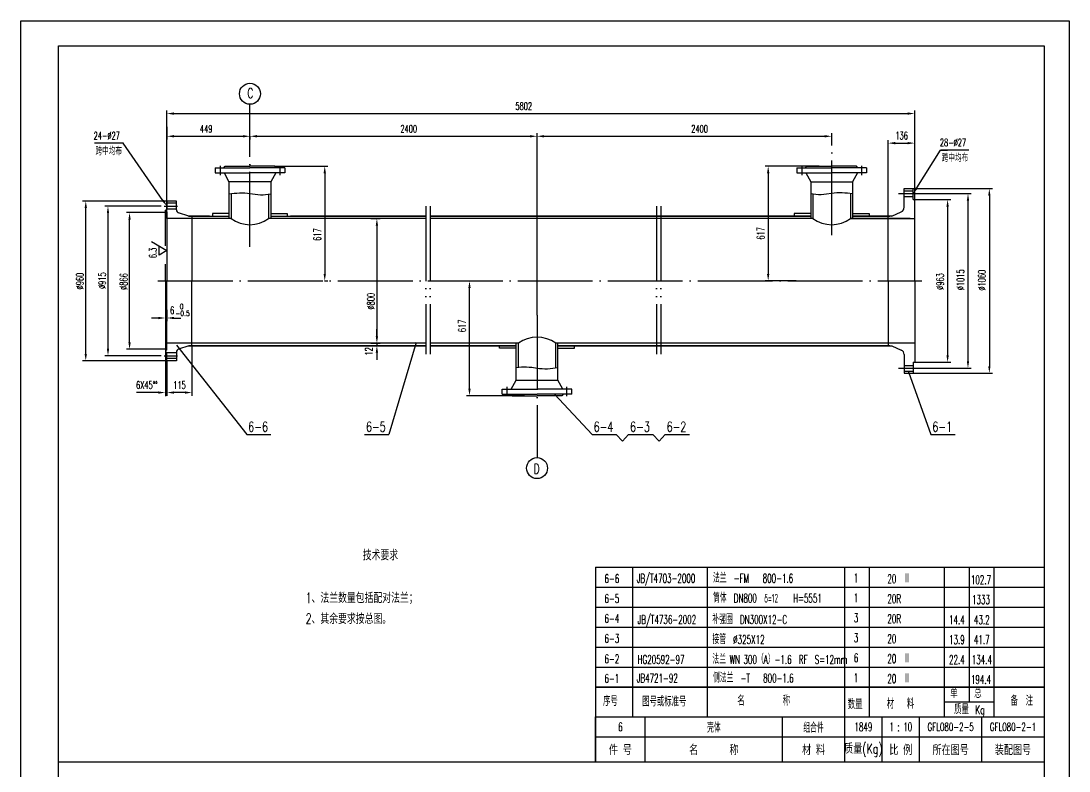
# Model space of a CAD drawing. Extents: x -457 to 1749, y 191 to 1539.
# Drawn here: x -457.1 to -36.6, y 488.2 to 788.9 of the extents above; entities that cross this region are included whole.
import ezdxf
from ezdxf.enums import TextEntityAlignment as Align

# ---------------------------------------------------------------- set-up
doc = ezdxf.new("R2010")
doc.units = 0
doc.header["$MEASUREMENT"] = 0
doc.linetypes.add('DASHDOT-M', pattern=[36, 30, -3, 0, -3])
doc.linetypes.add('DIVIDE-M', pattern=[39, 30, -3, 0, -3, 0, -3])
doc.layers.get('0').update_dxf_attribs({"linetype": 'CONTINUOUS'})
for name, color, linetype in [('CDR_DWG1', 4, 'CONTINUOUS'), ('CDR_DWG2', 2, 'CONTINUOUS'), ('CDR_DWG3', 1, 'DASHDOT-M'), ('CDR_DWG4', 3, 'DIVIDE-M')]:
    doc.layers.add(name, color=color, linetype=linetype)
doc.styles.add('HZ', font='romans', dxfattribs={"width": 0.7, "bigfont": 'hz'})

msp = doc.modelspace()

# ---------------------------------------------------------------- linework, layer by layer
for p, q in [((-457.07, 194.89), (-457.07, 788.89)), ((-457.07, 788.89), (-36.57, 788.89)), ((-36.57, 788.89), (-36.57, 194.89)), ((-398.5, 746.41), (-398.5, 753.02)), ((-365.2, 742.67), (-365.2, 755.52)), ((-98.5, 717.27), (-98.5, 753.02)), ((-395.7, 751.77), (-101.3, 751.77)), ((-398.5, 746.41), (-398.5, 741.42)), ((-398.5, 709.67), (-398.5, 746.41)), ((-395.7, 742.67), (-368, 742.67)), ((-365.2, 742.67), (-365.2, 743.92)), ((-365.2, 735.11), (-365.2, 743.92)), ((-365.2, 742.67), (-365.2, 741.42)), ((-362.4, 742.67), (-252.81, 742.67)), ((-250.01, 670.97), (-250.01, 743.92)), ((-247.21, 742.67), (-134.6, 742.67)), ((-131.8, 738.92), (-131.8, 743.92)), ((-109.1, 710.67), (-109.1, 741.17)), ((-98.5, 728.22), (-98.5, 741.17)), ((-416.22, 739.89), (-427.57, 739.89)), ((-415.86, 739.89), (-416.22, 739.89)), ((-400.1, 716.95), (-416.04, 739.89)), ((-106.3, 739.92), (-101.3, 739.92)), ((-97.61, 722.04), (-88.08, 737.14)), ((-76.73, 737.14), (-88.08, 737.14)), ((-88.08, 737.14), (-85.28, 737.14)), ((-355.19, 730.67), (-333.93, 730.67)), ((-335.18, 727.87), (-335.18, 687.47)), ((-136.8, 730.67), (-158.52, 730.67)), ((-157.27, 727.87), (-157.27, 687.47)), ((-99.1, 721.67), (-67.29, 721.67)), ((-97, 719.67), (-75.86, 719.67)), ((-398.5, 716.69), (-432.31, 716.69)), ((-98.5, 717.27), (-84.04, 717.27)), ((-77.11, 716.87), (-77.11, 652.47)), ((-68.54, 718.87), (-68.54, 650.47)), ((-431.06, 655.44), (-431.06, 713.89)), ((-400.77, 714.65), (-423.4, 714.65)), ((-422.15, 711.85), (-422.15, 657.48)), ((-399.1, 712.07), (-414.74, 712.07)), ((-85.29, 714.47), (-85.29, 654.87)), ((-413.49, 660.07), (-413.49, 709.27)), ((-316.65, 709.67), (-313.01, 709.67)), ((-314.26, 706.87), (-314.26, 662.47)), ((-404.74, 700.43), (-398.5, 696.83)), ((-401.62, 695.02), (-401.62, 698.63)), ((-398.5, 696.83), (-401.62, 695.02)), ((-335.27, 684.67), (-333.93, 684.67)), ((-279.48, 684.67), (-275.86, 684.67)), ((-277.11, 641.47), (-277.11, 681.87)), ((-398.5, 673.05), (-398.5, 668.56)), ((-401.9, 669.81), (-404.7, 669.81)), ((-399.1, 669.95), (-399.1, 668.56)), ((-398.5, 669.81), (-399.1, 669.81)), ((-398.5, 669.81), (-399.1, 669.81)), ((-395.7, 669.81), (-392.9, 669.81)), ((-314.26, 662.47), (-314.26, 665.27)), ((-399.1, 657.27), (-414.74, 657.27)), ((-399.1, 656.64), (-399.1, 638.51)), ((-394.61, 658.96), (-366.48, 623.14)), ((-388.48, 658.87), (-388.48, 638.67)), ((-316.65, 659.67), (-313.01, 659.67)), ((-314.26, 658.67), (-315.51, 658.67)), ((-314.26, 659.67), (-314.26, 658.67)), ((-314.26, 659.67), (-314.26, 658.67)), ((-298.55, 660.02), (-309.51, 623.14)), ((-398.5, 652.64), (-432.31, 652.64)), ((-400.77, 654.68), (-423.4, 654.68)), ((-398.5, 652.64), (-398.5, 641.17)), ((-314.26, 655.87), (-314.26, 653.07)), ((-98.5, 652.07), (-84.04, 652.07)), ((-101.03, 648.18), (-92.01, 623.14)), ((-99.1, 647.67), (-67.29, 647.67)), ((-97, 649.67), (-75.86, 649.67)), ((-401.9, 639.92), (-410.68, 639.92)), ((-398.5, 639.92), (-399.1, 639.92)), ((-398.5, 639.92), (-399.1, 639.92)), ((-398.5, 639.92), (-398.5, 641.17)), ((-398.5, 641.17), (-398.5, 638.67)), ((-391.28, 639.92), (-395.7, 639.92)), ((-243.01, 639.27), (-227.91, 623.14)), ((-255.01, 638.67), (-278.36, 638.67)), ((-250.01, 634.23), (-250.01, 625.42)), ((-250.01, 626.67), (-250.01, 613.81)), ((-366.48, 623.14), (-356.78, 623.14)), ((-319.21, 623.14), (-309.51, 623.14)), ((-227.91, 623.14), (-218.21, 623.14)), ((-218.21, 623.14), (-215.71, 620.39)), ((-215.71, 620.39), (-213.25, 623.14)), ((-213.25, 623.14), (-203.55, 623.14)), ((-203.55, 623.14), (-201.05, 620.39)), ((-201.05, 620.39), (-198.6, 623.14)), ((-198.6, 623.14), (-188.9, 623.14)), ((-92.01, 623.14), (-82.31, 623.14)), ((-76.56, 529.86), (-76.56, 569.86)), ((-226.56, 561.86), (-46.57, 561.86)), ((-226.56, 553.86), (-46.57, 553.86)), ((-226.56, 545.86), (-46.57, 545.86)), ((-226.56, 537.86), (-46.57, 537.86)), ((-226.56, 529.86), (-46.57, 529.86)), ((-226.56, 529.86), (-46.57, 529.86)), ((-76.56, 521.86), (-76.56, 529.86)), ((-46.57, 521.86), (-226.56, 521.86)), ((-226.56, 521.86), (-46.57, 521.86)), ((-76.56, 515.86), (-76.56, 521.86)), ((-86.56, 515.86), (-66.56, 515.86)), ((-226.57, 491.86), (-226.57, 509.86)), ((-226.57, 501.86), (-46.57, 501.86)), ((-226.56, 501.86), (-46.57, 501.86)), ((-442.07, 491.89), (-46.57, 491.89))]:
    msp.add_line(p, q)
at = {"extrusion": (0, 0, -1), "flags": 128}
for points in [[(373.6, 719.53), (371.49, 719.81), (370.44, 719.92), (369.39, 719.99), (368.34, 720.01), (367.29, 719.96), (366.24, 719.86), (365.2, 719.72), (363.1, 719.42), (362.05, 719.3), (361, 719.23), (359.95, 719.23), (358.9, 719.29), (356.8, 719.53)], [(241.61, 649.81), (243.71, 649.53), (244.76, 649.42), (245.81, 649.35), (246.86, 649.33), (247.91, 649.37), (248.96, 649.47), (250.01, 649.61), (252.1, 649.91), (253.15, 650.03), (254.2, 650.11), (255.25, 650.11), (256.3, 650.05), (258.41, 649.81)]]:
    msp.add_lwpolyline(points, dxfattribs=at)
at = {"flags": 128}
msp.add_lwpolyline([(-123.4, 719.53), (-125.51, 719.81), (-126.56, 719.92), (-127.61, 719.99), (-128.66, 720.01), (-129.71, 719.96), (-130.76, 719.86), (-131.81, 719.72), (-133.9, 719.42), (-134.95, 719.3), (-136, 719.23), (-137.05, 719.23), (-138.1, 719.29), (-140.2, 719.53)], dxfattribs=at)
for points in [[(-395.7, 752.24), (-395.7, 751.3), (-398.5, 751.77)], [(-101.3, 752.24), (-101.3, 751.3), (-98.5, 751.77)], [(-395.7, 743.14), (-395.7, 742.2), (-398.5, 742.67)], [(-368, 743.14), (-368, 742.2), (-365.2, 742.67)], [(-362.4, 743.14), (-362.4, 742.2), (-365.2, 742.67)], [(-252.81, 743.14), (-252.81, 742.2), (-250.01, 742.67)], [(-247.21, 743.14), (-247.21, 742.2), (-250.01, 742.67)], [(-134.6, 743.14), (-134.6, 742.2), (-131.8, 742.67)], [(-106.3, 740.38), (-106.3, 739.45), (-109.1, 739.92)], [(-101.3, 740.38), (-101.3, 739.45), (-98.5, 739.92)], [(-335.65, 727.87), (-334.72, 727.87), (-335.18, 730.67)], [(-157.74, 727.87), (-156.8, 727.87), (-157.27, 730.67)], [(-97.21, 721.79), (-98, 722.29), (-99.1, 719.67)], [(-77.58, 716.87), (-76.65, 716.87), (-77.11, 719.67)], [(-69, 718.87), (-68.07, 718.87), (-68.54, 721.67)], [(-430.6, 713.89), (-431.53, 713.89), (-431.06, 716.69)], [(-399.71, 717.22), (-400.48, 716.69), (-398.5, 714.65)], [(-85.76, 714.47), (-84.82, 714.47), (-85.29, 717.27)], [(-421.68, 711.85), (-422.61, 711.85), (-422.15, 714.65)], [(-413.03, 709.27), (-413.96, 709.27), (-413.49, 712.07)], [(-314.73, 706.87), (-313.8, 706.87), (-314.26, 709.67)], [(-335.65, 687.47), (-334.72, 687.47), (-335.18, 684.67)], [(-157.74, 687.47), (-156.8, 687.47), (-157.27, 684.67)], [(-277.58, 681.87), (-276.64, 681.87), (-277.11, 684.67)], [(-401.9, 670.27), (-401.9, 669.34), (-399.1, 669.81)], [(-395.7, 670.27), (-395.7, 669.34), (-398.5, 669.81)], [(-395.7, 670.27), (-395.7, 669.34), (-398.5, 669.81)], [(-314.73, 662.47), (-313.8, 662.47), (-314.26, 659.67)], [(-314.73, 662.47), (-313.8, 662.47), (-314.26, 659.67)], [(-421.68, 657.48), (-422.61, 657.48), (-422.15, 654.68)], [(-413.03, 660.07), (-413.96, 660.07), (-413.49, 657.27)], [(-314.73, 655.87), (-313.8, 655.87), (-314.26, 658.67)], [(-430.6, 655.44), (-431.53, 655.44), (-431.06, 652.64)], [(-85.76, 654.87), (-84.82, 654.87), (-85.29, 652.07)], [(-77.58, 652.47), (-76.65, 652.47), (-77.11, 649.67)], [(-69, 650.47), (-68.07, 650.47), (-68.54, 647.67)], [(-401.9, 640.39), (-401.9, 639.45), (-399.1, 639.92)], [(-395.7, 640.39), (-395.7, 639.45), (-398.5, 639.92)], [(-391.28, 640.39), (-391.28, 639.45), (-388.48, 639.92)], [(-277.58, 641.47), (-276.64, 641.47), (-277.11, 638.67)]]:
    msp.add_solid(points)
at = {"layer": 'CDR_DWG1'}
for p, q in [((-442.07, 204.89), (-442.07, 778.89)), ((-442.07, 778.89), (-46.57, 778.89)), ((-46.57, 778.89), (-46.57, 204.89)), ((-379.2, 730.07), (-365.2, 730.07)), ((-379.2, 730.07), (-379.2, 728.07)), ((-379.2, 728.07), (-365.2, 728.07)), ((-375.65, 730.07), (-375.2, 730.67)), ((-375.53, 728.07), (-373.6, 724.43)), ((-375.2, 730.67), (-365.2, 730.67)), ((-355.19, 730.67), (-365.2, 730.67)), ((-351.2, 730.07), (-365.2, 730.07)), ((-351.2, 728.07), (-365.2, 728.07)), ((-354.87, 728.07), (-356.8, 724.43)), ((-354.75, 730.07), (-355.19, 730.67)), ((-351.2, 730.07), (-351.2, 728.07)), ((-145.8, 730.07), (-131.8, 730.07)), ((-145.8, 730.07), (-145.8, 728.07)), ((-145.8, 728.07), (-131.8, 728.07)), ((-142.25, 730.07), (-141.81, 730.67)), ((-142.13, 728.07), (-140.2, 724.43)), ((-141.81, 730.67), (-131.8, 730.67)), ((-121.8, 730.67), (-131.8, 730.67)), ((-117.8, 730.07), (-131.8, 730.07)), ((-117.8, 728.07), (-131.8, 728.07)), ((-121.47, 728.07), (-123.4, 724.43)), ((-121.35, 730.07), (-121.8, 730.67)), ((-117.8, 730.07), (-117.8, 728.07)), ((-373.6, 724.43), (-373.6, 709.67)), ((-356.8, 724.43), (-373.6, 724.43)), ((-356.8, 724.43), (-356.8, 709.67)), ((-140.2, 724.43), (-123.4, 724.43)), ((-140.2, 724.43), (-140.2, 709.67)), ((-123.4, 724.43), (-123.4, 709.67)), ((-372.7, 719.66), (-372.7, 709.67)), ((-357.7, 719.42), (-357.7, 709.67)), ((-139.3, 719.42), (-139.3, 709.67)), ((-124.3, 719.66), (-124.3, 709.67)), ((-102.7, 714.2), (-102.7, 721.67)), ((-102.7, 721.67), (-99.1, 721.67)), ((-102.7, 720.82), (-99.1, 720.82)), ((-99.1, 717.27), (-99.1, 721.67)), ((-394.7, 716.69), (-398.5, 716.69)), ((-398.5, 716.69), (-398.5, 713.36)), ((-394.7, 715.8), (-398.5, 715.8)), ((-394.7, 713.16), (-394.7, 716.69)), ((-102.7, 718.52), (-99.1, 718.52)), ((-99.1, 717.27), (-98.5, 717.27)), ((-98.5, 684.67), (-98.5, 717.27)), ((-399.1, 713.01), (-398.5, 713.36)), ((-399.1, 698.78), (-399.1, 713.01)), ((-398.5, 712.38), (-399.1, 712.38)), ((-394.7, 713.5), (-398.5, 713.5)), ((-398.5, 712.38), (-398.5, 684.67)), ((-389.77, 710.67), (-393.82, 712.01)), ((-389.79, 710.67), (-373.6, 710.67)), ((-381.45, 710.67), (-389.77, 710.67)), ((-388.5, 710.67), (-388.5, 684.67)), ((-380.2, 711.67), (-380.2, 710.67)), ((-373.6, 711.67), (-380.2, 711.67)), ((-356.8, 711.67), (-350.2, 711.67)), ((-356.8, 710.67), (-294.64, 710.67)), ((-350.2, 711.67), (-350.2, 710.67)), ((-294.64, 710.67), (-348.95, 710.67)), ((-292.93, 710.67), (-190.46, 710.67)), ((-190.46, 710.67), (-292.93, 710.67)), ((-140.2, 710.67), (-190.46, 710.67)), ((-190.46, 710.67), (-140.2, 710.67)), ((-140.2, 711.67), (-146.8, 711.67)), ((-146.8, 711.67), (-146.8, 710.67)), ((-123.4, 711.67), (-116.8, 711.67)), ((-107.63, 710.67), (-123.4, 710.67)), ((-123.4, 710.67), (-108.51, 710.67)), ((-108.49, 710.67), (-123.4, 710.67)), ((-123.4, 710.67), (-108.51, 710.67)), ((-116.8, 711.67), (-116.8, 710.67)), ((-109.1, 684.67), (-109.1, 710.67)), ((-107.63, 710.67), (-103.87, 712.38)), ((-372.7, 709.67), (-398.5, 709.67)), ((-294.64, 709.67), (-357.7, 709.67)), ((-190.46, 709.67), (-292.93, 709.67)), ((-139.3, 709.67), (-190.46, 709.67)), ((-100.3, 709.67), (-124.3, 709.67)), ((-124.3, 709.67), (-98.5, 709.67)), ((-399.1, 684.67), (-399.1, 691.34)), ((-399.1, 684.67), (-399.1, 656.33)), ((-398.5, 656.96), (-398.5, 684.67)), ((-388.48, 658.87), (-388.48, 684.67)), ((-146.01, 684.67), (-158.52, 684.67)), ((-109.1, 684.67), (-109.1, 658.67)), ((-98.5, 684.67), (-98.5, 652.07)), ((-398.5, 656.96), (-399.1, 656.96)), ((-399.1, 656.33), (-398.5, 655.98)), ((-294.64, 659.67), (-398.5, 659.67)), ((-398.5, 652.64), (-398.5, 655.98)), ((-394.7, 656.17), (-394.7, 652.64)), ((-389.77, 658.67), (-393.82, 657.33)), ((-389.79, 658.67), (-294.64, 658.67)), ((-294.64, 658.67), (-389.77, 658.67)), ((-278.7, 659.67), (-292.93, 659.67)), ((-279.91, 658.67), (-292.93, 658.67)), ((-292.93, 658.67), (-279.91, 658.67)), ((-257.51, 659.67), (-283.61, 659.67)), ((-258.41, 658.67), (-282.4, 658.67)), ((-282.4, 658.67), (-258.41, 658.67)), ((-265.01, 657.67), (-265.01, 658.67)), ((-258.41, 657.67), (-265.01, 657.67)), ((-258.41, 644.91), (-258.41, 659.67)), ((-257.51, 649.92), (-257.51, 659.67)), ((-190.46, 659.67), (-242.51, 659.67)), ((-242.51, 649.68), (-242.51, 659.67)), ((-241.61, 644.91), (-241.61, 659.67)), ((-241.61, 658.67), (-190.46, 658.67)), ((-190.46, 658.67), (-241.61, 658.67)), ((-241.61, 657.67), (-235.01, 657.67)), ((-235.01, 657.67), (-235.01, 658.67)), ((-120.7, 659.67), (-190.46, 659.67)), ((-190.46, 658.67), (-121.6, 658.67)), ((-121.6, 658.67), (-190.46, 658.67)), ((-98.5, 659.67), (-124.3, 659.67)), ((-108.51, 658.67), (-123.4, 658.67)), ((-123.4, 658.67), (-107.63, 658.67)), ((-107.63, 658.67), (-103.87, 656.96)), ((-394.7, 655.83), (-398.5, 655.83)), ((-394.7, 653.53), (-398.5, 653.53)), ((-394.7, 652.64), (-398.5, 652.64)), ((-102.7, 655.14), (-102.7, 647.67)), ((-99.1, 652.07), (-98.5, 652.07)), ((-99.1, 652.07), (-99.1, 647.67)), ((-102.7, 650.82), (-99.1, 650.82)), ((-102.7, 648.52), (-99.1, 648.52)), ((-102.7, 647.67), (-99.1, 647.67)), ((-260.34, 641.27), (-258.41, 644.91)), ((-258.41, 644.91), (-241.61, 644.91)), ((-239.67, 641.27), (-241.61, 644.91)), ((-264.01, 639.27), (-264.01, 641.27)), ((-264.01, 641.27), (-250.01, 641.27)), ((-264.01, 639.27), (-250.01, 639.27)), ((-260.46, 639.27), (-260.01, 638.67)), ((-236.01, 641.27), (-250.01, 641.27)), ((-236.01, 639.27), (-250.01, 639.27)), ((-239.55, 639.27), (-240, 638.67)), ((-236.01, 639.27), (-236.01, 641.27)), ((-260.01, 638.67), (-250.01, 638.67)), ((-240, 638.67), (-250.01, 638.67)), ((-226.56, 569.86), (-46.57, 569.86)), ((-226.56, 569.86), (-226.56, 529.86)), ((-211.56, 529.86), (-211.56, 569.86)), ((-181.56, 529.86), (-181.56, 569.86)), ((-126.56, 529.86), (-126.56, 569.86)), ((-116.56, 529.86), (-116.56, 569.86)), ((-86.56, 529.86), (-86.56, 569.86)), ((-66.56, 529.86), (-66.56, 569.86)), ((-226.56, 529.86), (-226.56, 491.86)), ((-211.56, 521.86), (-211.56, 529.86)), ((-181.56, 521.86), (-181.56, 529.86)), ((-126.56, 521.86), (-126.56, 529.86)), ((-116.56, 521.86), (-116.56, 529.86)), ((-86.56, 521.86), (-86.56, 529.86)), ((-66.56, 521.86), (-66.56, 529.86)), ((-211.56, 509.86), (-211.56, 521.86)), ((-181.56, 509.86), (-181.56, 521.86)), ((-126.56, 509.86), (-126.56, 521.86)), ((-116.56, 509.86), (-116.56, 521.86)), ((-86.56, 509.86), (-86.56, 521.86)), ((-66.56, 509.86), (-66.56, 521.86)), ((-226.57, 509.86), (-46.57, 509.86)), ((-206.57, 491.86), (-206.57, 509.86)), ((-151.57, 491.86), (-151.57, 509.86)), ((-126.57, 491.86), (-126.57, 509.86)), ((-111.57, 491.86), (-111.57, 509.86)), ((-96.57, 491.86), (-96.57, 509.86)), ((-71.57, 491.86), (-71.57, 509.86))]:
    msp.add_line(p, q, dxfattribs=at)
for centre, radius, start, end in [((-393.5, 713.16), 1.2, 180.0001, 254.6446), ((-104.7, 714.2), 2, 294.4721, 0), ((-365.2, 719.9), 12.69, 233.7683, 306.2317), ((-131.8, 719.9), 12.69, 233.7683, 306.2317), ((-250.01, 649.43), 12.69, 53.7683, 126.2317), ((-393.5, 656.17), 1.2, 105.3554, 179.9999), ((-104.7, 655.14), 2, 0, 65.5279)]:
    msp.add_arc(centre, radius, start, end, dxfattribs=at)
at = {"layer": 'CDR_DWG2'}
for centre in [(-365.2, 759.72), (-250.01, 609.62)]:
    msp.add_circle(centre, 4.2, dxfattribs=at)
at = {"layer": 'CDR_DWG3', "linetype": 'DASHDOT-M'}
for p, q in [((-131.8, 703.02), (-131.8, 743.92)), ((-365.2, 698.37), (-365.2, 735.11)), ((-377.2, 730.86), (-377.2, 727.11)), ((-353.2, 730.86), (-353.2, 727.11)), ((-143.8, 730.86), (-143.8, 727.11)), ((-119.8, 730.86), (-119.8, 727.11)), ((-104.95, 719.67), (-97, 719.67)), ((-399.59, 714.65), (-394.25, 714.65)), ((-402.1, 684.67), (-95.69, 684.67)), ((-250.01, 670.97), (-250.01, 634.23)), ((-399.59, 654.68), (-394.25, 654.68)), ((-104.95, 649.67), (-97, 649.67)), ((-262.01, 638.48), (-262.01, 642.22)), ((-238.01, 638.48), (-238.01, 642.22))]:
    msp.add_line(p, q, dxfattribs=at)
at = {"layer": 'CDR_DWG4', "linetype": 'DIVIDE-M'}
for p, q in [((-294.64, 714.59), (-294.64, 655.36)), ((-292.93, 714.59), (-292.93, 655.36)), ((-202.02, 714.59), (-202.02, 655.36)), ((-200.3, 714.59), (-200.3, 655.36))]:
    msp.add_line(p, q, dxfattribs=at)

# ---------------------------------------------------------------- texts
at = {"style": 'HZ'}
for s, height, width, p in [('5802', 3, 0.65, (-258.7, 753.27)), ('24-%%c27', 3, 0.65, (-427.9, 741.39)), ('449', 3, 0.65, (-385.27, 744.17)), ('2400', 3, 0.65, (-304.83, 744.17)), ('2400', 3, 0.65, (-188.13, 744.17)), ('136', 3, 0.65, (-106.23, 741.42)), ('28-%%c27', 3, 0.65, (-88.4, 738.64)), ('跨中均布', 3, 0.68, (-427.16, 735.14)), ('跨中均布', 3, 0.68, (-87.67, 732.39)), ('6', 3, 0.65, (-397.26, 671.38)), ('0', 2.08, 0.7, (-393.39, 673.38)), ('-0.5', 2.084, 0.7, (-395.13, 670.64)), ('6X45%%d%%d', 3, 0.65, (-410.91, 641.42)), ('115', 3, 0.65, (-395.97, 641.42)), ('技术要求', 4.2, 0.65, (-319.93, 572.65)), ('JB/T4703-2000', 3.5, 0.6, (-209.99, 563.7)), ('6-6', 3.5, 0.6, (-222.96, 563.57)), ('法兰  -FM   800-1.6', 3.5, 0.6, (-179.42, 563.7)), ('20  Ⅱ', 3.5, 0.6, (-109.46, 563.47)), ('1、法兰数量包括配对法兰；', 4.2, 0.65, (-342.83, 555.51)), ('筒体  DN800  δ=12   H=5551', 3.5, 0.6, (-179.42, 555.7)), ('6-5', 3.5, 0.6, (-222.96, 555.57)), ('20R', 3.5, 0.6, (-109.46, 555.47)), ('2、其余要求按总图。', 4.2, 0.65, (-342.83, 547.15)), ('6-4', 3.5, 0.6, (-222.96, 547.57)), ('JB/T4736-2002', 3.5, 0.6, (-209.66, 547.14)), ('补强圈  DN300X12-C', 3.5, 0.6, (-179.66, 547.14)), ('20R', 3.5, 0.6, (-109.46, 547.47)), ('6-3', 3.5, 0.6, (-222.96, 539.57)), ('接管  %%C325X12', 3.5, 0.6, (-179.66, 539.14)), ('20  ', 3.5, 0.6, (-109.46, 539.47)), ('6-2', 3.5, 0.6, (-222.96, 531.39)), ('HG20592-97', 3.5, 0.6, (-209.66, 531.14)), ('法兰 WN 300（A）-1.6  RF  S=12mm', 3.5, 0.6, (-179.66, 531.14)), ('20  Ⅱ', 3.5, 0.6, (-109.46, 531.47)), ('6-1', 3.5, 0.6, (-222.96, 523.57)), ('JB4721-92', 3.5, 0.6, (-209.99, 523.7)), ('侧法兰  -T   800-1.6', 3.5, 0.6, (-179.42, 523.7)), ('20  Ⅱ', 3.5, 0.6, (-109.46, 523.47)), ('序号', 3.5, 0.65, (-223.51, 514.32)), ('图号或标准号', 3.5, 0.65, (-207.84, 514.13)), ('名         称', 3.5, 0.65, (-169.64, 514.5)), ('单', 3.5, 0.65, (-84.17, 517.51)), ('总', 3.5, 0.65, (-74.63, 517.51)), ('备  注', 3.5, 0.65, (-60.03, 514.47)), ('数量', 3.5, 0.65, (-125.34, 513.06)), ('材   料', 3.5, 0.65, (-109.68, 513.26)), ('质量', 3.5, 0.65, (-82.67, 511.03)), ('Kg', 3.5, 0.65, (-74.24, 510.98))]:
    msp.add_text(s, height=height, dxfattribs=dict(at, width=width)).set_placement(p)
at = {"style": 'HZ', "width": 0.65}
for s, p in [('617', (-336.68, 700.75)), ('617', (-158.77, 701.26)), ('6.3', (-402.66, 693.8)), ('%%c960', (-431.92, 681.26)), ('%%c915', (-423, 681.42)), ('%%c866', (-414.35, 681.09)), ('%%c963', (-86.79, 681.09)), ('%%c1015', (-78.61, 680.93)), ('%%c1060', (-70.04, 680.77)), ('%%c800', (-315.18, 673.21)), ('617', (-278.61, 664.13)), ('12', (-315.96, 654.73))]:
    msp.add_text(s, height=3, rotation=90, dxfattribs=at).set_placement(p)
at = {"style": 'HZ'}
for s, height, width, p in [('1', 3.5, 0.6, (-122.02, 565.58)), ('102.7', 3.5, 0.6, (-71.9, 564.88)), ('1', 3.5, 0.6, (-122.02, 557.58)), ('1333', 3.5, 0.6, (-71.9, 556.88)), ('3', 3.5, 0.6, (-122.02, 549.58)), ('14.4', 3.5, 0.6, (-81.56, 548.84)), ('43.2', 3.5, 0.6, (-71.56, 548.84)), ('3', 3.5, 0.6, (-122.02, 541.58)), ('13.9', 3.5, 0.6, (-81.56, 540.84)), ('41.7', 3.5, 0.6, (-71.56, 540.84)), ('6', 3.5, 0.6, (-122.02, 533.58)), ('22.4', 3.5, 0.6, (-81.56, 532.84)), ('134.4', 3.5, 0.6, (-71.56, 532.84)), ('1', 3.5, 0.6, (-122.02, 525.58)), ('194.4', 3.5, 0.6, (-71.9, 524.88)), ('6', 3.5, 0.6, (-216.57, 505.86)), ('壳体', 3.5, 0.6, (-179.07, 505.86)), ('组合件', 3.5, 0.6, (-139.07, 505.86)), ('1849', 3.5, 0.6, (-119.07, 505.86)), ('1 : 10', 3.5, 0.6, (-104.07, 505.86)), ('GFL080-2-5', 3.2, 0.65, (-84.07, 505.86)), ('GFL080-2-1', 3.2, 0.65, (-59.07, 505.86)), ('件 号', 4, 0.7, (-216.57, 496.86)), ('名      称', 4, 0.7, (-179.07, 496.86)), ('材 料', 4, 0.7, (-139.07, 496.86)), ('质量(Kg)', 4, 0.7, (-119.07, 496.86)), ('比 例', 4, 0.7, (-104.07, 496.86)), ('所在图号', 4, 0.7, (-84.07, 496.86)), ('装配图号', 4, 0.7, (-59.07, 496.86))]:
    msp.add_text(s, height=height, dxfattribs=dict(at, width=width)).set_placement(p, align=Align.MIDDLE)
at = {"layer": 'CDR_DWG1', "style": 'HZ', "width": 0.7}
for s, p in [('6-6', (-361.93, 626.22)), ('6-5', (-314.66, 626.22)), ('6-4', (-223.36, 626.22)), ('6-3', (-208.7, 626.22)), ('6-2', (-194.05, 626.22)), ('6-1', (-87.46, 626.22))]:
    msp.add_text(s, height=4, dxfattribs=at).set_placement(p, align=Align.MIDDLE)
at = {"layer": 'CDR_DWG2', "style": 'HZ', "width": 0.65}
for s, p in [('C', (-365.04, 757.97)), ('D', (-250.16, 607.37))]:
    msp.add_text(s, height=4, dxfattribs=at).set_placement(p, align=Align.CENTER)

doc.saveas('drawing.dxf')
